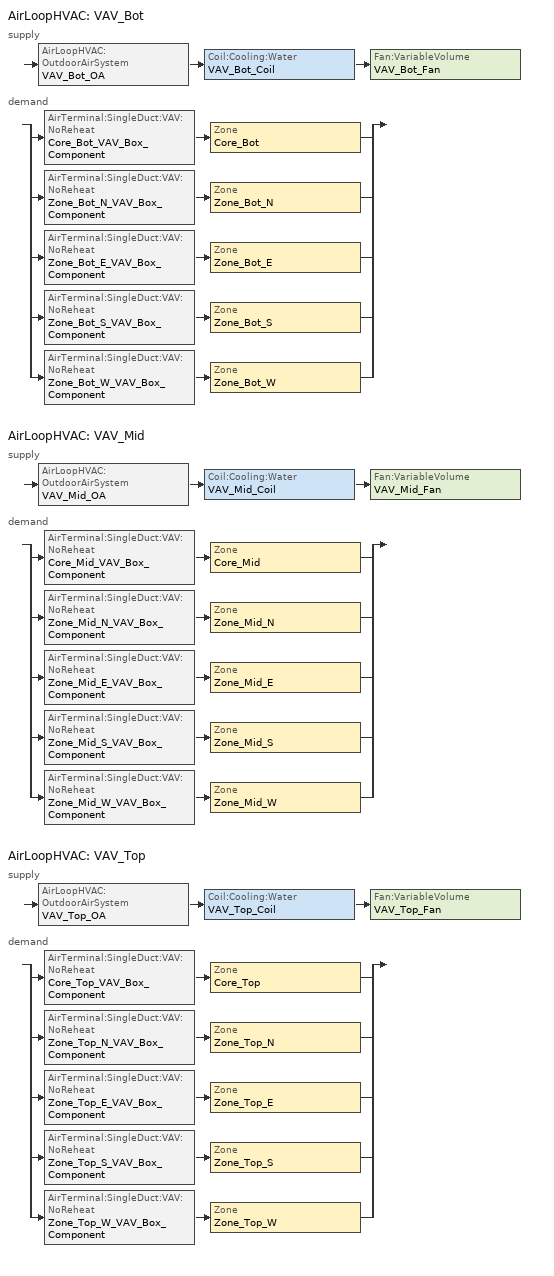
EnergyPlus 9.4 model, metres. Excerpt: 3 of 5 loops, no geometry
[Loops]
AirLoopHVAC 'VAV_Bot'
 supply: AirLoopHVAC:OutdoorAirSystem 'VAV_Bot_OA' > Coil:Cooling:Water 'VAV_Bot_Coil' > Fan:VariableVolume 'VAV_Bot_Fan'
 demand: split
  | AirTerminal:SingleDuct:VAV:NoReheat 'Core_Bot_VAV_Box_Component' > Zone 'Core_Bot'
  | AirTerminal:SingleDuct:VAV:NoReheat 'Zone_Bot_N_VAV_Box_Component' > Zone 'Zone_Bot_N'
  | AirTerminal:SingleDuct:VAV:NoReheat 'Zone_Bot_E_VAV_Box_Component' > Zone 'Zone_Bot_E'
  | AirTerminal:SingleDuct:VAV:NoReheat 'Zone_Bot_S_VAV_Box_Component' > Zone 'Zone_Bot_S'
  | AirTerminal:SingleDuct:VAV:NoReheat 'Zone_Bot_W_VAV_Box_Component' > Zone 'Zone_Bot_W'
AirLoopHVAC 'VAV_Mid'
 supply: AirLoopHVAC:OutdoorAirSystem 'VAV_Mid_OA' > Coil:Cooling:Water 'VAV_Mid_Coil' > Fan:VariableVolume 'VAV_Mid_Fan'
 demand: split
  | AirTerminal:SingleDuct:VAV:NoReheat 'Core_Mid_VAV_Box_Component' > Zone 'Core_Mid'
  | AirTerminal:SingleDuct:VAV:NoReheat 'Zone_Mid_N_VAV_Box_Component' > Zone 'Zone_Mid_N'
  | AirTerminal:SingleDuct:VAV:NoReheat 'Zone_Mid_E_VAV_Box_Component' > Zone 'Zone_Mid_E'
  | AirTerminal:SingleDuct:VAV:NoReheat 'Zone_Mid_S_VAV_Box_Component' > Zone 'Zone_Mid_S'
  | AirTerminal:SingleDuct:VAV:NoReheat 'Zone_Mid_W_VAV_Box_Component' > Zone 'Zone_Mid_W'
AirLoopHVAC 'VAV_Top'
 supply: AirLoopHVAC:OutdoorAirSystem 'VAV_Top_OA' > Coil:Cooling:Water 'VAV_Top_Coil' > Fan:VariableVolume 'VAV_Top_Fan'
 demand: split
  | AirTerminal:SingleDuct:VAV:NoReheat 'Core_Top_VAV_Box_Component' > Zone 'Core_Top'
  | AirTerminal:SingleDuct:VAV:NoReheat 'Zone_Top_N_VAV_Box_Component' > Zone 'Zone_Top_N'
  | AirTerminal:SingleDuct:VAV:NoReheat 'Zone_Top_E_VAV_Box_Component' > Zone 'Zone_Top_E'
  | AirTerminal:SingleDuct:VAV:NoReheat 'Zone_Top_S_VAV_Box_Component' > Zone 'Zone_Top_S'
  | AirTerminal:SingleDuct:VAV:NoReheat 'Zone_Top_W_VAV_Box_Component' > Zone 'Zone_Top_W'
[DesignSpecification:OutdoorAir] Outdoor Air Method=Maximum; Outdoor Air Flow per Person {m3/s-person}=0.0055; Outdoor Air Flow per Zone Floor Area {m3/s-m2}=6e-04
Name | Outdoor Air Flow per Zone {m3/s}
SZ_DSOA_Core_Bot; SZ_DSOA_Core_Mid; SZ_DSOA_Core_Top; SZ_DSOA_Zone_Bot_N; SZ_DSOA_Zone_Bot_E; SZ_DSOA_Zone_Bot_S; SZ_DSOA_Zone_Bot_W; SZ_DSOA_Zone_Mid_N; SZ_DSOA_Zone_Mid_E; SZ_DSOA_Zone_Mid_S; SZ_DSOA_Zone_Mid_W; SZ_DSOA_Zone_Top_N; SZ_DSOA_Zone_Top_E; SZ_DSOA_Zone_Top_S; SZ_DSOA_Zone_Top_W | 0
CM_DSOA_Core_Top; CM_DSOA_Zone_Top_S; CM_DSOA_Zone_Top_E; CM_DSOA_Zone_Top_N; CM_DSOA_Zone_Top_W; CM_DSOA_Core_Bot; CM_DSOA_Zone_Bot_S; CM_DSOA_Zone_Bot_E; CM_DSOA_Zone_Bot_N; CM_DSOA_Zone_Bot_W; CM_DSOA_Core_Mid; CM_DSOA_Zone_Mid_S; CM_DSOA_Zone_Mid_E; CM_DSOA_Zone_Mid_N; CM_DSOA_Zone_Mid_W
[DesignSpecification:ZoneAirDistribution] Zone Air Distribution Effectiveness in Cooling Mode=1; Zone Air Distribution Effectiveness in Heating Mode=1
CM_DSZAD_Core_Top; CM_DSZAD_Zone_Top_S; CM_DSZAD_Zone_Top_E; CM_DSZAD_Zone_Top_N; CM_DSZAD_Zone_Top_W; CM_DSZAD_Core_Bot; CM_DSZAD_Zone_Bot_S; CM_DSZAD_Zone_Bot_E; CM_DSZAD_Zone_Bot_N; CM_DSZAD_Zone_Bot_W; CM_DSZAD_Core_Mid; CM_DSZAD_Zone_Mid_S; CM_DSZAD_Zone_Mid_E; CM_DSZAD_Zone_Mid_N; CM_DSZAD_Zone_Mid_W
[Sizing:Zone] Zone Cooling Design Supply Air Temperature Input Method=SupplyAirTemperature; Zone Cooling Design Supply Air Temperature {C}=12.8; Zone Heating Design Supply Air Temperature Input Method=SupplyAirTemperature; Zone Heating Design Supply Air Temperature {C}=40; Zone Heating Design Supply Air Humidity Ratio {kgWater/kgDryAir}=0.008; Zone Heating Sizing Factor=0; Zone Cooling Sizing Factor=1.1; Cooling Design Air Flow Method=DesignDay; Cooling Design Air Flow Rate {m3/s}=0; Cooling Minimum Air Flow {m3/s}=0; Cooling Minimum Air Flow Fraction=0; Heating Design Air Flow Method=DesignDay; Heating Design Air Flow Rate {m3/s}=0; Account for Dedicated Outdoor Air System=No; Dedicated Outdoor Air System Control Strategy=NeutralSupplyAir; Dedicated Outdoor Air Low Setpoint Temperature for Design {C}=autosize; Dedicated Outdoor Air High Setpoint Temperature for Design {C}=autosize
Name | Zone Cooling Design Supply Air Humidity Ratio {kgWater/kgDryAir} | Design Specification Outdoor Air Object
Core_Bot | 0.0085 | SZ_DSOA_Core_Bot
Core_Mid | 0.0085 | SZ_DSOA_Core_Mid
Core_Top | 0.0085 | SZ_DSOA_Core_Top
Zone_Bot_N | 0.008 | SZ_DSOA_Zone_Bot_N
Zone_Bot_E | 0.008 | SZ_DSOA_Zone_Bot_E
Zone_Bot_S | 0.008 | SZ_DSOA_Zone_Bot_S
Zone_Bot_W | 0.008 | SZ_DSOA_Zone_Bot_W
Zone_Mid_N | 0.008 | SZ_DSOA_Zone_Mid_N
Zone_Mid_E | 0.008 | SZ_DSOA_Zone_Mid_E
Zone_Mid_S | 0.008 | SZ_DSOA_Zone_Mid_S
Zone_Mid_W | 0.008 | SZ_DSOA_Zone_Mid_W
Zone_Top_N | 0.008 | SZ_DSOA_Zone_Top_N
Zone_Top_E | 0.008 | SZ_DSOA_Zone_Top_E
Zone_Top_S | 0.008 | SZ_DSOA_Zone_Top_S
Zone_Top_W | 0.008 | SZ_DSOA_Zone_Top_W
[Sizing:System] Type of Load to Size On=Total; Design Outdoor Air Flow Rate {m3/s}=Autosize; Central Heating Maximum System Air Flow Ratio=0.25; Preheat Design Temperature {C}=7; Preheat Design Humidity Ratio {kgWater/kgDryAir}=0.008; Precool Design Temperature {C}=12.8; Precool Design Humidity Ratio {kgWater/kgDryAir}=0.008; Central Cooling Design Supply Air Temperature {C}=12.8; Central Heating Design Supply Air Temperature {C}=12.8; Type of Zone Sum to Use=Coincident; 100% Outdoor Air in Cooling=No; 100% Outdoor Air in Heating=No; Central Cooling Design Supply Air Humidity Ratio {kgWater/kgDryAir}=0.008; Central Heating Design Supply Air Humidity Ratio {kgWater/kgDryAir}=0.008; Cooling Supply Air Flow Rate Method=DesignDay; Cooling Supply Air Flow Rate {m3/s}=0; Heating Supply Air Flow Rate Method=DesignDay; Heating Supply Air Flow Rate {m3/s}=0; System Outdoor Air Method=ZoneSum; Zone Maximum Outdoor Air Fraction=1; Cooling Design Capacity Method=CoolingDesignCapacity; Cooling Design Capacity {W}=autosize; Heating Design Capacity Method=HeatingDesignCapacity; Heating Design Capacity {W}=autosize; Central Cooling Capacity Control Method=OnOff
VAV_Bot; VAV_Mid; VAV_Top
[ZoneControl:Thermostat] Control Type Schedule=Sch_Zone_Thermostat_Control_Type
Name | Zone or ZoneList | Control 1
Core_Bot_Thermostat | Core_Bot | Core_Bot_SPSched
Core_Mid_Thermostat | Core_Mid | Core_Mid_SPSched
Core_Top_Thermostat | Core_Top | Core_Top_SPSched
Zone_Bot_N_Thermostat | Zone_Bot_N | Zone_Bot_N_SPSched
Zone_Bot_E_Thermostat | Zone_Bot_E | Zone_Bot_E_SPSched
Zone_Bot_S_Thermostat | Zone_Bot_S | Zone_Bot_S_SPSched
Zone_Bot_W_Thermostat | Zone_Bot_W | Zone_Bot_W_SPSched
Zone_Mid_N_Thermostat | Zone_Mid_N | Zone_Mid_N_SPSched
Zone_Mid_E_Thermostat | Zone_Mid_E | Zone_Mid_E_SPSched
Zone_Mid_S_Thermostat | Zone_Mid_S | Zone_Mid_S_SPSched
Zone_Mid_W_Thermostat | Zone_Mid_W | Zone_Mid_W_SPSched
Zone_Top_N_Thermostat | Zone_Top_N | Zone_Top_N_SPSched
Zone_Top_E_Thermostat | Zone_Top_E | Zone_Top_E_SPSched
Zone_Top_S_Thermostat | Zone_Top_S | Zone_Top_S_SPSched
Zone_Top_W_Thermostat | Zone_Top_W | Zone_Top_W_SPSched
[ThermostatSetpoint:SingleCooling]
Name | Setpoint Temperature Schedule
Core_Bot_SPSched; Core_Mid_SPSched; Core_Top_SPSched | Sch_Zone_Cooling_Setpoint_Wo_Solar
Zone_Bot_N_SPSched; Zone_Bot_E_SPSched; Zone_Bot_S_SPSched; Zone_Bot_W_SPSched; Zone_Mid_N_SPSched; Zone_Mid_E_SPSched; Zone_Mid_S_SPSched; Zone_Mid_W_SPSched; Zone_Top_N_SPSched; Zone_Top_E_SPSched; Zone_Top_S_SPSched; Zone_Top_W_SPSched | Sch_Zone_Cooling_Setpoint_Solar
[ZoneControl:ContaminantController] Carbon Dioxide Control Availability Schedule=Sch_ACMV; Carbon Dioxide Setpoint Schedule=Sch_CO2_Setpoint
Name | Zone
Core_Bot_CO2_Controller | Core_Bot
Core_Mid_CO2_Controller | Core_Mid
Core_Top_CO2_Controller | Core_Top
[AirTerminal:SingleDuct:VAV:NoReheat] Availability Schedule=Sch_Always_On; Maximum Air Flow Rate {m3/s}=Autosize; Zone Minimum Air Flow Input Method=Constant; Constant Minimum Air Flow Fraction=0.2
Core_Bot_VAV_Box_Component; Core_Mid_VAV_Box_Component; Core_Top_VAV_Box_Component; Zone_Bot_N_VAV_Box_Component; Zone_Bot_E_VAV_Box_Component; Zone_Bot_S_VAV_Box_Component; Zone_Bot_W_VAV_Box_Component; Zone_Mid_N_VAV_Box_Component; Zone_Mid_E_VAV_Box_Component; Zone_Mid_S_VAV_Box_Component; Zone_Mid_W_VAV_Box_Component; Zone_Top_N_VAV_Box_Component; Zone_Top_E_VAV_Box_Component; Zone_Top_S_VAV_Box_Component; Zone_Top_W_VAV_Box_Component
[Zone equipment]
Core_Bot: Core_Bot_VAV_Box_Component
Core_Mid: Core_Mid_VAV_Box_Component
Core_Top: Core_Top_VAV_Box_Component
Zone_Bot_N: Zone_Bot_N_VAV_Box_Component
Zone_Bot_E: Zone_Bot_E_VAV_Box_Component
Zone_Bot_S: Zone_Bot_S_VAV_Box_Component
Zone_Bot_W: Zone_Bot_W_VAV_Box_Component
Zone_Mid_N: Zone_Mid_N_VAV_Box_Component
Zone_Mid_E: Zone_Mid_E_VAV_Box_Component
Zone_Mid_S: Zone_Mid_S_VAV_Box_Component
Zone_Mid_W: Zone_Mid_W_VAV_Box_Component
Zone_Top_N: Zone_Top_N_VAV_Box_Component
Zone_Top_E: Zone_Top_E_VAV_Box_Component
Zone_Top_S: Zone_Top_S_VAV_Box_Component
Zone_Top_W: Zone_Top_W_VAV_Box_Component
[Fan:VariableVolume] Availability Schedule=Sch_ACMV; Fan Total Efficiency=0.61; Pressure Rise {Pa}=1000; Fan Power Minimum Flow Rate Input Method=Fraction; Fan Power Minimum Flow Fraction=0.5; Motor Efficiency=0.91; Motor In Airstream Fraction=1; Fan Power Coefficient 1=0.0013; Fan Power Coefficient 2=0.147; Fan Power Coefficient 3=0.9506; Fan Power Coefficient 4=0.0998; Fan Power Coefficient 5=0
Name | Maximum Flow Rate {m3/s}
VAV_Bot_Fan | 7.07
VAV_Mid_Fan | 91.76
VAV_Top_Fan | 6.65
[Coil:Cooling:Water] Availability Schedule=Sch_Always_On; Design Inlet Water Temperature {C}=6.7; Design Outlet Air Temperature {C}=11.47; Design Outlet Air Humidity Ratio {kgWater/kgDryAir}=0.008; Type of Analysis=DetailedAnalysis; Heat Exchanger Configuration=Crossflow
Name | Design Water Flow Rate {m3/s} | Design Air Flow Rate {m3/s} | Design Inlet Air Temperature {C} | Design Inlet Air Humidity Ratio {kgWater/kgDryAir}
VAV_Bot_Coil | 0.006708 | 7.07 | 24.34 | 0.01
VAV_Mid_Coil | 0.090853 | 91.76 | 24.46 | 0.010264
VAV_Top_Coil | 0.006418 | 6.65 | 24.39 | 0.010107
[Controller:WaterCoil] Control Variable=Temperature; Action=Reverse; Actuator Variable=Flow; Maximum Actuated Flow {m3/s}=Autosize; Minimum Actuated Flow {m3/s}=0
VAV_Bot_Coil_Controller; VAV_Mid_Coil_Controller; VAV_Top_Coil_Controller
[Controller:OutdoorAir] Minimum Outdoor Air Flow Rate {m3/s}=0; Maximum Outdoor Air Flow Rate {m3/s}=Autosize; Economizer Control Type=FixedDryBulb; Economizer Control Action Type=Modulateflow; Economizer Maximum Limit Dry-Bulb Temperature {C}=26; Lockout Type=NoLockout; Minimum Limit Type=Fixedminimum; Minimum Outdoor Air Schedule=Sch_MinOA
Name | Mechanical Ventilation Controller
VAV_Bot_OA_Controller | VAV_Bot_DCV
VAV_Mid_OA_Controller | VAV_Mid_DCV
VAV_Top_OA_Controller | VAV_Top_DCV
[Controller:MechanicalVentilation] Availability Schedule=Sch_Always_On; Demand Controlled Ventilation=Yes; System Outdoor Air Method=IndoorAirQualityProcedure
Name | Zone or ZoneList 1 | Design Specification Outdoor Air Object Name 1 | Design Specification Zone Air Distribution Object Name 1 | Zone or ZoneList 2 | Design Specification Outdoor Air Object Name 2 | Design Specification Zone Air Distribution Object Name 2 | Zone or ZoneList 3 | Design Specification Outdoor Air Object Name 3 | Design Specification Zone Air Distribution Object Name 3 | Zone or ZoneList 4 | Design Specification Outdoor Air Object Name 4 | Design Specification Zone Air Distribution Object Name 4 | Zone or ZoneList 5 | Design Specification Outdoor Air Object Name 5 | Design Specification Zone Air Distribution Object Name 5
VAV_Top_DCV | Core_Top | CM_DSOA_Core_Top | CM_DSZAD_Core_Top | Zone_Top_S | CM_DSOA_Zone_Top_S | CM_DSZAD_Zone_Top_S | Zone_Top_E | CM_DSOA_Zone_Top_E | CM_DSZAD_Zone_Top_E | Zone_Top_N | CM_DSOA_Zone_Top_N | CM_DSZAD_Zone_Top_N | Zone_Top_W | CM_DSOA_Zone_Top_W | CM_DSZAD_Zone_Top_W
VAV_Bot_DCV | Core_Bot | CM_DSOA_Core_Bot | CM_DSZAD_Core_Bot | Zone_Bot_S | CM_DSOA_Zone_Bot_S | CM_DSZAD_Zone_Bot_S | Zone_Bot_E | CM_DSOA_Zone_Bot_E | CM_DSZAD_Zone_Bot_E | Zone_Bot_N | CM_DSOA_Zone_Bot_N | CM_DSZAD_Zone_Bot_N | Zone_Bot_W | CM_DSOA_Zone_Bot_W | CM_DSZAD_Zone_Bot_W
VAV_Mid_DCV | Core_Mid | CM_DSOA_Core_Mid | CM_DSZAD_Core_Mid | Zone_Mid_S | CM_DSOA_Zone_Mid_S | CM_DSZAD_Zone_Mid_S | Zone_Mid_E | CM_DSOA_Zone_Mid_E | CM_DSZAD_Zone_Mid_E | Zone_Mid_N | CM_DSOA_Zone_Mid_N | CM_DSZAD_Zone_Mid_N | Zone_Mid_W | CM_DSOA_Zone_Mid_W | CM_DSZAD_Zone_Mid_W
[AirLoopHVAC] Design Supply Air Flow Rate {m3/s}=Autosize
VAV_Bot; VAV_Mid; VAV_Top
[AvailabilityManager:HybridVentilation] Ventilation Control Mode Schedule=HybridVentType; Use Weather File Rain Indicators=no; Maximum Wind Speed {m/s}=40; Minimum Outdoor Temperature {C}=0; Maximum Outdoor Temperature {C}=29; Minimum Outdoor Enthalpy {J/kg}=20000; Maximum Outdoor Enthalpy {J/kg}=30000; Minimum Outdoor Dewpoint {C}=-100; Maximum Outdoor Dewpoint {C}=100; Minimum Outdoor Ventilation Air Schedule=Sch_Always_On; Simple Airflow Control Type Schedule=Always 0
Name | HVAC Air Loop | Control Zone | ZoneVentilation Object
Hybrid Vent Core_Bot | VAV_Bot | Core_Bot | MechVent_Core_Bot
Hybrid Vent Core_Mid | VAV_Mid | Core_Mid | MechVent_Core_Mid
Hybrid Vent Core_Top | VAV_Top | Core_Top | MechVent_Core_Top
[SetpointManager:Scheduled] Control Variable=Temperature
Name | Schedule | Setpoint Node or NodeList
VAV_Bot_Coil_Sat_Setpoint | Sch_Coil_SAT | VAV_Bot_Fan_Outlet
VAV_Mid_Coil_Sat_Setpoint | Sch_Coil_SAT | VAV_Mid_Fan_Outlet
VAV_Top_Coil_Sat_Setpoint | Sch_Coil_SAT | VAV_Top_Fan_Outlet
Core_Bot_MAT_Setpoint | Sch_MAT | VAV_Bot_Coil_Air_Inlet_Node
Core_Mid_MAT_Setpoint | Sch_MAT | VAV_Mid_Coil_Air_Inlet_Node
Core_Top_MAT_Setpoint | Sch_MAT | VAV_Top_Coil_Air_Inlet_Node
[SetpointManager:MixedAir] Control Variable=Temperature
Name | Setpoint Node or NodeList
VAV_Bot_OAMixing_Box SAT Manager | VAV_Bot_Coil_Air_Inlet_Node
VAV_Mid_OAMixing_Box SAT Manager | VAV_Mid_Coil_Air_Inlet_Node
VAV_Top_OAMixing_Box SAT Manager | VAV_Top_Coil_Air_Inlet_Node
VAV_Bot_Coil SAT Manager | VAV_Bot_Coil_Fan_Air_Node
VAV_Mid_Coil SAT Manager | VAV_Mid_Coil_Fan_Air_Node
VAV_Top_Coil SAT Manager | VAV_Top_Coil_Fan_Air_Node
[Schedule:Compact]
Sch_Always_On; Sch_MinOA: Through: 12/31, For: AllDays, Until: 24:00, 1
Sch_Coil_SAT: Through: 12/31, For: SummerDesignDay, Until: 24:00, 12.8, For: AllOtherDays, Until: 24:00, 14.8
Sch_Zone_Cooling_Setpoint_Solar: Through: 12/31, For: SummerDesignDay, Until: 24:00, 23, For: AllOtherDays, Until: 24:00, 27
Sch_Zone_Thermostat_Control_Type: Through: 12/31, For: AllDays, Until: 24:00, 2
Sch_ACMV: Through: 12/31, For: Weekdays, Until: 01:00, 0, Until: 02:00, 0, Until: 03:00, 0, Until: 04:00, 0, Until: 05:00, 0, Until: 06:00, 0, Until: 07:00, 0, Until: 08:00, 1, Until: 09:00, 1, Until: 10:00, 1, Until: 11:00, 1, Until: 12:00, 1, Until: 13:00, 1, Until: 14:00, 1, Until: 15:00, 1, Until: 16:00, 1, Until: 17:00, 1, Until: 18:00, 1, Until: 19:00, 0, Until: 20:00, 0, Until: 21:00, 0, Until: 22:00, 0, Until: 23:00, 0, Until: 24:00, 0, For: Saturday, Until: 01:00, 0, Until: 02:00, 0, Until: 03:00, 0, Until: 04:00, 0, Until: 05:00, 0, Until: 06:00, 0, Until: 07:00, 0, Until: 08:00, 1, Until: 09:00, 1, Until: 10:00, 1, Until: 11:00, 1, Until: 12:00, 1, Until: 13:00, 1, Until: 14:00, 0, Until: 15:00, 0, Until: 16:00, 0, Until: 17:00, 0, Until: 18:00, 0, Until: 19:00, 0, Until: 20:00, 0, Until: 21:00, 0, Until: 22:00, 0, Until: 23:00, 0, Until: 24:00, 0, For: Sunday Holiday, Until: 01:00, 0, Until: 02:00, 0, Until: 03:00, 0, Until: 04:00, 0, Until: 05:00, 0, Until: 06:00, 0, Until: 07:00, 0, Until: 08:00, 0, Until: 09:00, 0, Until: 10:00, 0, Until: 11:00, 0, Until: 12:00, 0, Until: 13:00, 0, Until: 14:00, 0, Until: 15:00, 0, Until: 16:00, 0, Until: 17:00, 0, Until: 18:00, 0, Until: 19:00, 0, Until: 20:00, 0, Until: 21:00, 0, Until: 22:00, 0, Until: 23:00, 0, Until: 24:00, 0, For: SummerDesignDay AllOtherDays, Until: 01:00, 0, Until: 02:00, 0, Until: 03:00, 0, Until: 04:00, 0, Until: 05:00, 0, Until: 06:00, 0, Until: 07:00, 0, Until: 08:00, 1, Until: 09:00, 1, Until: 10:00, 1, Until: 11:00, 1, Until: 12:00, 1, Until: 13:00, 1, Until: 14:00, 1, Until: 15:00, 1, Until: 16:00, 1, Until: 17:00, 1, Until: 18:00, 1, Until: 19:00, 0, Until: 20:00, 0, Until: 21:00, 0, Until: 22:00, 0, Until: 23:00, 0, Until: 24:00, 0
Sch_Zone_Cooling_Setpoint_Wo_Solar: Through: 12/31, For: SummerDesignDay, Until: 24:00, 24, For: AllOtherDays, Until: 24:00, 28
Sch_MAT: Through: 12/31, For: SummerDesignDay, Until: 24:00, 24, For: AllOtherDays, Until: 24:00, 26
Sch_CO2_Setpoint: Through: 12/31, For: SummerDesignDay, Until: 24:00, 1115, For: AllOtherDays, Until: 24:00, 1115
[Schedule:Constant]
Name | Hourly Value
HybridVentType | 1
Always 0 | 0
